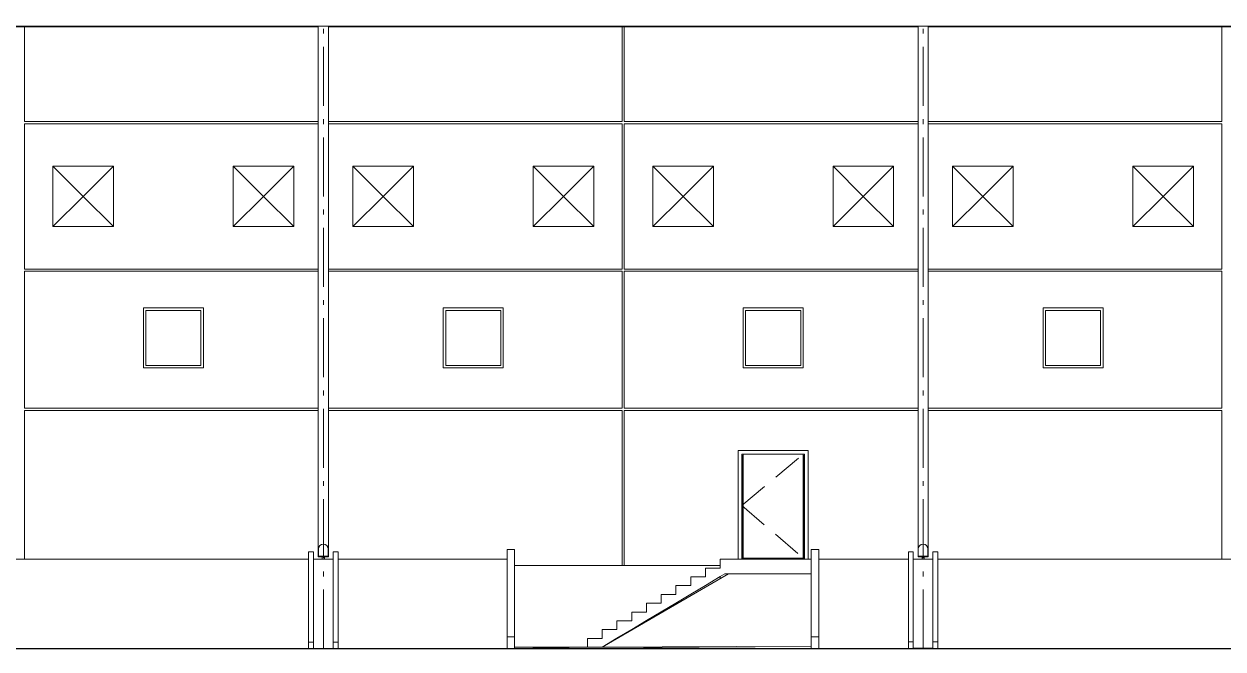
# Model space of a CAD drawing. Header units: metres. Extents: x -199 to 506, y -5 to 23.
# Drawn here: x -140.2 to -115.82, y -1.83 to 10.89 of the extents above; entities that cross this region are included whole.
import ezdxf

# ---------------------------------------------------------------- set-up
doc = ezdxf.new("R2010")
doc.units = ezdxf.units.M
doc.linetypes.add('01_Grid', pattern=[1.74, 1.2, -0.27, 0, -0.27])
doc.linetypes.add('04_Proyection', pattern=[0.9, 0.6, -0.3])
for name, color, linetype, lineweight in [('03EJES-1', 1, '01_Grid', 5), ('06MUREXT', 92, 'Continuous', 9), ('11PUER', 1, 'Continuous', 5), ('11PUER-1', 1, '04_Proyection', 5), ('13CIVERT', 7, 'Continuous', 5), ('17EQAGUA', 5, 'Continuous', 5), ('22AMUEB', 8, 'Continuous', 5), ('26VENT', 144, 'Continuous', 5), ('46BANQ', 8, 'Continuous', 5), ('53BAPS', 1, 'Continuous', 5), ('70LINEA', 1, 'Continuous', 13), ('70LINEA-1', 1, 'Continuous', 5), ('70LINEA-2', 250, 'Continuous', 15)]:
    doc.layers.add(name, color=color, linetype=linetype, lineweight=lineweight)

# ---------------------------------------------------------------- blocks, each defined once
blk = doc.blocks.new('Downspout - Square - Downspout - Square 8_x8_-V42-600rNorthElevEjeA Paint')
at = {"layer": '17EQAGUA'}
for p, q in [((-24.486, 10.841), (-24.486, 0.05)), ((-24.282, 0.05), (-24.282, 10.841)), ((-24.282, 0.05), (-24.486, 0.05)), ((-24.483, 0.06), (-24.483, 0.21)), ((-24.285, 0.06), (-24.483, 0.06)), ((-24.285, 0.21), (-24.285, 0.06))]:
    blk.add_line(p, q, dxfattribs=at)
blk.add_arc((-24.384, 0.21), 0.0986, 0, 180, dxfattribs=at)
blk = doc.blocks.new('Sgl - F - AI - 4_x7_-7287666-600rNorthElevEjeA Paint')
at = {"layer": '11PUER'}
for p, q in [((-125.575355, 2.1336), (-124.356155, 2.1336)), ((-125.575355, 2.1336), (-125.575355, 0.01905)), ((-124.356155, 0.01905), (-124.356155, 2.1336)), ((-124.356155, 0.01905), (-125.575355, 0.01905))]:
    blk.add_line(p, q, dxfattribs=at)
at = {"layer": '11PUER-1'}
for q in [(-124.330755, 2.159), (-124.330755, 0)]:
    blk.add_line((-125.605245, 1.092625), q, dxfattribs=at)
blk = doc.blocks.new('Mesker Frame AI - Mesker Frame AI2-7287668-600rNorthElevEjeA Paint')
at = {"layer": '22AMUEB'}
for p, q in [((-124.257255, 2.2136), (-125.678745, 2.2136)), ((-125.678745, 2.2136), (-125.678745, 0)), ((-124.257255, 2.2136), (-124.257255, 0)), ((-125.603745, 0), (-125.603745, 2.1386)), ((-125.603745, 2.1386), (-124.332255, 2.1386)), ((-125.583745, 0), (-125.583745, 2.1186)), ((-125.583745, 2.1186), (-125.575355, 2.1186)), ((-124.356155, 2.1186), (-124.352255, 2.1186)), ((-124.352255, 2.1186), (-124.352255, 0)), ((-124.332255, 2.1386), (-124.332255, 0))]:
    blk.add_line(p, q, dxfattribs=at)
blk = doc.blocks.new('Window - Fixed - 1_22x1_22 - Standard-7124419-600rNorthElevEjeA Paint')
at = {"layer": '26VENT'}
for p, q in [((-162.104, 5.06), (-162.104, 3.94)), ((-162.104, 5.06), (-160.984, 5.06)), ((-162.104, 3.94), (-162.104, 5.06)), ((-160.984, 3.94), (-160.984, 5.06)), ((-160.984, 5.06), (-160.984, 3.94)), ((-162.104, 3.94), (-160.984, 3.94)), ((-160.984, 3.94), (-162.104, 3.94))]:
    blk.add_line(p, q, dxfattribs=at)

msp = doc.modelspace()

# ---------------------------------------------------------------- linework, layer by layer
at = {"layer": '03EJES-1'}
for p, q in [((-134.112, -1.8192), (-134.112, 20.1698)), ((-121.92, -1.8192), (-121.92, 20.1698))]:
    msp.add_line(p, q, dxfattribs=at)
at = {"layer": '06MUREXT'}
for p, q in [((-137.77, 3.89), (-137.77, 5.11)), ((-137.77, 5.11), (-136.55, 5.11)), ((-136.55, 5.11), (-136.55, 3.89)), ((-131.674, 3.89), (-131.674, 5.11)), ((-131.674, 5.11), (-130.454, 5.11)), ((-130.454, 5.11), (-130.454, 3.89)), ((-125.578, 3.89), (-125.578, 5.11)), ((-125.578, 5.11), (-124.358, 5.11)), ((-124.358, 5.11), (-124.358, 3.89)), ((-119.482, 3.89), (-119.482, 5.11)), ((-119.482, 5.11), (-118.262, 5.11)), ((-118.262, 5.11), (-118.262, 3.89)), ((-136.55, 3.89), (-137.77, 3.89)), ((-130.454, 3.89), (-131.674, 3.89)), ((-124.358, 3.89), (-125.578, 3.89)), ((-118.262, 3.89), (-119.482, 3.89)), ((-130.3762, -1.8182), (-130.3762, 0.2)), ((-130.3762, 0.2), (-130.2238, 0.2)), ((-130.2238, 0.2), (-130.2238, -1.8182)), ((-124.1938, 0), (-124.1938, 0.2)), ((-124.1938, 0.2), (-124.0414, 0.2)), ((-124.0414, 0.2), (-124.0414, -1.8142)), ((-130.2238, -0.125), (-126.0438, -0.125)), ((-125.8776, -0.3), (-128.4456, -1.7868)), ((-126.0438, -0.3962), (-126.0438, -0.3537)), ((-124.1938, -0.3), (-125.8776, -0.3)), ((-124.1938, -1.8142), (-124.1938, -0.3)), ((-130.2238, -1.581), (-130.3762, -1.581)), ((-124.0414, -1.581), (-124.1938, -1.581)), ((-128.4456, -1.7868), (-128.7438, -1.7868))]:
    msp.add_line(p, q, dxfattribs=at)
at = {"layer": '13CIVERT'}
for p, q in [((-126.3438, -0.179), (-126.0438, -0.179)), ((-126.3438, -0.358), (-126.3438, -0.179)), ((-126.0438, 0), (-125.9538, 0)), ((-126.0438, 0), (-126.0438, -0.179)), ((-125.9538, 0), (-124.1938, 0)), ((-124.1938, -0.3), (-124.1938, 0)), ((-126.6438, -0.358), (-126.3438, -0.358)), ((-126.6438, -0.537), (-126.6438, -0.358)), ((-126.0438, -0.3537), (-126.3438, -0.5327)), ((-126.0438, -0.3537), (-125.9538, -0.3)), ((-125.9538, -0.3), (-124.1938, -0.3)), ((-127.2438, -0.716), (-126.9438, -0.716)), ((-127.2438, -0.895), (-127.2438, -0.716)), ((-126.9438, -0.537), (-126.6438, -0.537)), ((-126.9438, -0.716), (-126.9438, -0.537)), ((-126.6438, -0.7117), (-126.9438, -0.8907)), ((-126.3438, -0.5327), (-126.6438, -0.7117)), ((-127.5438, -0.895), (-127.2438, -0.895)), ((-127.5438, -1.074), (-127.5438, -0.895)), ((-126.9438, -0.8907), (-127.2438, -1.0697)), ((-127.8438, -1.074), (-127.5438, -1.074)), ((-127.8438, -1.253), (-127.8438, -1.074)), ((-127.5438, -1.2487), (-127.2438, -1.0697)), ((-128.4438, -1.432), (-128.1438, -1.432)), ((-128.4438, -1.611), (-128.4438, -1.432)), ((-128.1438, -1.253), (-127.8438, -1.253)), ((-128.1438, -1.432), (-128.1438, -1.253)), ((-128.1438, -1.6067), (-127.8438, -1.4277)), ((-127.8438, -1.4277), (-127.5438, -1.2487)), ((-128.7438, -1.611), (-128.4438, -1.611)), ((-128.7438, -1.79), (-128.7438, -1.611)), ((-128.4438, -1.7857), (-128.1438, -1.6067)), ((-128.451, -1.79), (-128.4438, -1.7857))]:
    msp.add_line(p, q, dxfattribs=at)
at = {"layer": '46BANQ'}
for p, q in [((-134.312, 0.1524), (-134.412, 0.1524)), ((-134.412, 0.1524), (-134.412, -1.6847)), ((-134.312, 0.1524), (-134.312, -1.6847)), ((-133.912, 0.0024), (-134.312, 0.0024)), ((-133.812, 0.1524), (-133.912, 0.1524)), ((-133.912, 0.1524), (-133.912, -1.6847)), ((-133.812, 0.1524), (-133.812, -1.6847)), ((-122.12, 0.1524), (-122.22, 0.1524)), ((-122.22, 0.1524), (-122.22, -1.6835)), ((-122.12, 0.1524), (-122.12, -1.6835)), ((-121.72, 0.0024), (-122.12, 0.0024)), ((-121.62, 0.1524), (-121.72, 0.1524)), ((-121.72, 0.1524), (-121.72, -1.6835)), ((-121.62, 0.1524), (-121.62, -1.6835)), ((-146.004, 0), (-134.412, 0)), ((-133.812, 0), (-130.3762, 0)), ((-122.22, 0), (-124.0414, 0)), ((-121.62, 0), (-110.028, 0)), ((-134.312, -1.6847), (-134.412, -1.6847)), ((-134.412, -1.6847), (-134.412, -1.8151)), ((-134.312, -1.813), (-134.312, -1.6847)), ((-133.812, -1.6847), (-133.912, -1.6847)), ((-133.912, -1.6847), (-133.912, -1.813)), ((-133.812, -1.815), (-133.812, -1.6847)), ((-122.12, -1.6835), (-122.22, -1.6835)), ((-122.22, -1.6835), (-122.22, -1.8139)), ((-122.12, -1.8118), (-122.12, -1.6835)), ((-121.62, -1.6835), (-121.72, -1.6835)), ((-121.72, -1.6835), (-121.72, -1.8118)), ((-121.62, -1.8138), (-121.62, -1.6835)), ((-168.1955, -1.8172), (-133.9278, -1.815)), ((-161.7647, -1.8268), (-130.2238, -1.8148)), ((-90.2762, -1.8213), (-144.1417, -1.8268)), ((-133.912, -1.813), (-134.312, -1.813)), ((-133.812, -1.815), (-130.2238, -1.8148)), ((-130.2238, -1.7868), (-128.7438, -1.79)), ((-130.2238, -1.7868), (-128.7438, -1.7868)), ((-128.7438, -1.79), (-130.2238, -1.8148)), ((-130.2238, -1.8148), (-124.1938, -1.8141)), ((-90.2762, -1.8213), (-130.2238, -1.8148)), ((-128.7438, -1.79), (-124.1938, -1.7668)), ((-124.1938, -1.8141), (-128.7438, -1.79)), ((-124.1938, -1.8141), (-121.7355, -1.8138)), ((-124.1938, -1.8141), (-90.2762, -1.8213)), ((-122.22, -1.8139), (-124.0414, -1.8141)), ((-121.72, -1.8118), (-122.12, -1.8118)), ((-121.62, -1.8138), (-109.5435, -1.8121))]:
    msp.add_line(p, q, dxfattribs=at)
at = {"layer": '53BAPS'}
for p, q in [((-0.339, 10.8409), (-182.5411, 10.8409)), ((-134.2134, 10.8268), (-146.2026, 10.8268)), ((-122.0214, 10.8268), (-134.0106, 10.8268)), ((-109.8294, 10.8268), (-121.8186, 10.8268))]:
    msp.add_line(p, q, dxfattribs=at)
at = {"layer": '70LINEA'}
for p, q in [((-140.1863, 8.9017), (-140.1863, 10.8268)), ((-128.0377, 8.9017), (-128.0377, 10.8268)), ((-127.9943, 8.9017), (-127.9943, 10.8268)), ((-115.8457, 8.9017), (-115.8457, 10.8268)), ((-134.2124, 8.9017), (-140.1863, 8.9017)), ((-140.1863, 8.8583), (-134.2124, 8.8583)), ((-140.1863, 5.9017), (-140.1863, 8.8583)), ((-128.0377, 8.9017), (-134.0116, 8.9017)), ((-134.0116, 8.8583), (-128.0377, 8.8583)), ((-128.0377, 8.8583), (-128.0377, 5.9017)), ((-122.0204, 8.9017), (-127.9943, 8.9017)), ((-127.9943, 8.8583), (-122.0204, 8.8583)), ((-127.9943, 5.9017), (-127.9943, 8.8583)), ((-115.8457, 8.9017), (-121.8196, 8.9017)), ((-121.8196, 8.8583), (-115.8457, 8.8583)), ((-115.8457, 8.8583), (-115.8457, 5.9017)), ((-134.2136, 5.9017), (-140.1863, 5.9017)), ((-140.1863, 5.8583), (-134.2136, 5.8583)), ((-140.1863, 3.0697), (-140.1863, 5.8583)), ((-128.0377, 5.9017), (-134.0104, 5.9017)), ((-134.0104, 5.8583), (-128.0377, 5.8583)), ((-128.0377, 5.8583), (-128.0377, 3.0697)), ((-122.0216, 5.9017), (-127.9943, 5.9017)), ((-127.9943, 5.8583), (-122.0216, 5.8583)), ((-127.9943, 3.0697), (-127.9943, 5.8583)), ((-115.8457, 5.9017), (-121.8184, 5.9017)), ((-121.8184, 5.8583), (-115.8457, 5.8583)), ((-115.8457, 5.8583), (-115.8457, 3.0697)), ((-137.77, 3.89), (-137.77, 5.11)), ((-137.77, 5.11), (-136.55, 5.11)), ((-136.55, 5.11), (-136.55, 3.89)), ((-131.674, 3.89), (-131.674, 5.11)), ((-131.674, 5.11), (-130.454, 5.11)), ((-130.454, 5.11), (-130.454, 3.89)), ((-125.578, 3.89), (-125.578, 5.11)), ((-125.578, 5.11), (-124.358, 5.11)), ((-124.358, 5.11), (-124.358, 3.89)), ((-119.482, 3.89), (-119.482, 5.11)), ((-119.482, 5.11), (-118.262, 5.11)), ((-118.262, 5.11), (-118.262, 3.89)), ((-136.55, 3.89), (-137.77, 3.89)), ((-130.454, 3.89), (-131.674, 3.89)), ((-124.358, 3.89), (-125.578, 3.89)), ((-118.262, 3.89), (-119.482, 3.89)), ((-134.2136, 3.0697), (-140.1863, 3.0697)), ((-140.1863, 3.0263), (-134.2136, 3.0263)), ((-140.1863, 0), (-140.1863, 3.0263)), ((-128.0377, 3.0697), (-134.0104, 3.0697)), ((-134.0104, 3.0263), (-128.0377, 3.0263)), ((-128.0377, -0.125), (-128.0377, 3.0263)), ((-122.0216, 3.0697), (-127.9943, 3.0697)), ((-127.9943, 3.0263), (-122.0216, 3.0263)), ((-127.9943, -0.125), (-127.9943, 3.0263)), ((-115.8457, 3.0697), (-121.8184, 3.0697)), ((-121.8184, 3.0263), (-115.8457, 3.0263)), ((-115.8457, 0), (-115.8457, 3.0263)), ((-134.1337, 0.0024), (-134.1337, 0.05)), ((-134.0903, 0.0024), (-134.0903, 0.05)), ((-121.9417, 0.0024), (-121.9417, 0.05)), ((-121.8983, 0.0024), (-121.8983, 0.05)), ((-130.2238, -0.125), (-128.0377, -0.125)), ((-127.9943, -0.125), (-126.0438, -0.125))]:
    msp.add_line(p, q, dxfattribs=at)
at = {"layer": '70LINEA-1'}
for p, q in [((-138.376, 7.9959), (-139.6079, 7.9959)), ((-138.992, 7.38), (-139.6079, 7.9959)), ((-139.6079, 7.9959), (-139.6079, 6.764)), ((-138.376, 7.9959), (-138.992, 7.38)), ((-138.376, 6.764), (-138.376, 7.9959)), ((-134.7121, 7.9959), (-135.944, 7.9959)), ((-135.328, 7.38), (-135.944, 7.9959)), ((-135.944, 7.9959), (-135.944, 6.764)), ((-134.7121, 7.9959), (-135.328, 7.38)), ((-134.7121, 6.764), (-134.7121, 7.9959)), ((-132.28, 7.9959), (-133.5119, 7.9959)), ((-132.8959, 7.38), (-133.5119, 7.9959)), ((-133.5119, 7.9959), (-133.5119, 6.764)), ((-132.28, 7.9959), (-132.8959, 7.38)), ((-132.28, 6.764), (-132.28, 7.9959)), ((-128.6161, 7.9959), (-129.848, 7.9959)), ((-129.232, 7.38), (-129.848, 7.9959)), ((-129.848, 7.9959), (-129.848, 6.764)), ((-128.6161, 7.9959), (-129.232, 7.38)), ((-128.6161, 6.764), (-128.6161, 7.9959)), ((-126.184, 7.9959), (-127.4159, 7.9959)), ((-126.7999, 7.38), (-127.4159, 7.9959)), ((-127.4159, 7.9959), (-127.4159, 6.764)), ((-126.184, 7.9959), (-126.7999, 7.38)), ((-126.184, 6.764), (-126.184, 7.9959)), ((-122.5201, 7.9959), (-123.752, 7.9959)), ((-123.136, 7.38), (-123.752, 7.9959)), ((-123.752, 7.9959), (-123.752, 6.764)), ((-122.5201, 7.9959), (-123.136, 7.38)), ((-122.5201, 6.764), (-122.5201, 7.9959)), ((-120.088, 7.9959), (-121.3199, 7.9959)), ((-120.704, 7.38), (-121.3199, 7.9959)), ((-121.3199, 7.9959), (-121.3199, 6.764)), ((-120.088, 7.9959), (-120.704, 7.38)), ((-120.088, 6.764), (-120.088, 7.9959)), ((-116.4241, 7.9959), (-117.656, 7.9959)), ((-117.04, 7.38), (-117.656, 7.9959)), ((-117.656, 7.9959), (-117.656, 6.764)), ((-116.4241, 7.9959), (-117.04, 7.38)), ((-116.4241, 6.764), (-116.4241, 7.9959)), ((-139.6079, 6.764), (-138.992, 7.38)), ((-138.992, 7.38), (-138.376, 6.764)), ((-135.944, 6.764), (-135.328, 7.38)), ((-135.328, 7.38), (-134.7121, 6.764)), ((-133.5119, 6.764), (-132.8959, 7.38)), ((-132.8959, 7.38), (-132.28, 6.764)), ((-129.848, 6.764), (-129.232, 7.38)), ((-129.232, 7.38), (-128.6161, 6.764)), ((-127.4159, 6.764), (-126.7999, 7.38)), ((-126.7999, 7.38), (-126.184, 6.764)), ((-123.752, 6.764), (-123.136, 7.38)), ((-123.136, 7.38), (-122.5201, 6.764)), ((-121.3199, 6.764), (-120.704, 7.38)), ((-120.704, 7.38), (-120.088, 6.764)), ((-117.656, 6.764), (-117.04, 7.38)), ((-117.04, 7.38), (-116.4241, 6.764)), ((-139.6079, 6.764), (-138.376, 6.764)), ((-135.944, 6.764), (-134.7121, 6.764)), ((-133.5119, 6.764), (-132.28, 6.764)), ((-129.848, 6.764), (-128.6161, 6.764)), ((-127.4159, 6.764), (-126.184, 6.764)), ((-123.752, 6.764), (-122.5201, 6.764)), ((-121.3199, 6.764), (-120.088, 6.764)), ((-117.656, 6.764), (-116.4241, 6.764))]:
    msp.add_line(p, q, dxfattribs=at)
at = {"layer": '70LINEA-2'}
msp.add_line((-199.38, -1.8192), (25.6939, -1.8192), dxfattribs=at)

# ---------------------------------------------------------------- block references
at = {"layer": '11PUER'}
msp.add_blockref('Sgl - F - AI - 4_x7_-7287666-600rNorthElevEjeA Paint', (0, 0), dxfattribs=at)
at = {"layer": '17EQAGUA'}
for p in [(-109.728, 0), (-97.536, 0)]:
    msp.add_blockref('Downspout - Square - Downspout - Square 8_x8_-V42-600rNorthElevEjeA Paint', p, dxfattribs=at)
at = {"layer": '22AMUEB'}
msp.add_blockref('Mesker Frame AI - Mesker Frame AI2-7287668-600rNorthElevEjeA Paint', (0, 0), dxfattribs=at)
at = {"layer": '26VENT'}
for p in [(24.384, 0), (30.48, 0), (36.576, 0), (42.672, 0)]:
    msp.add_blockref('Window - Fixed - 1_22x1_22 - Standard-7124419-600rNorthElevEjeA Paint', p, dxfattribs=at)

doc.saveas('drawing.dxf')
